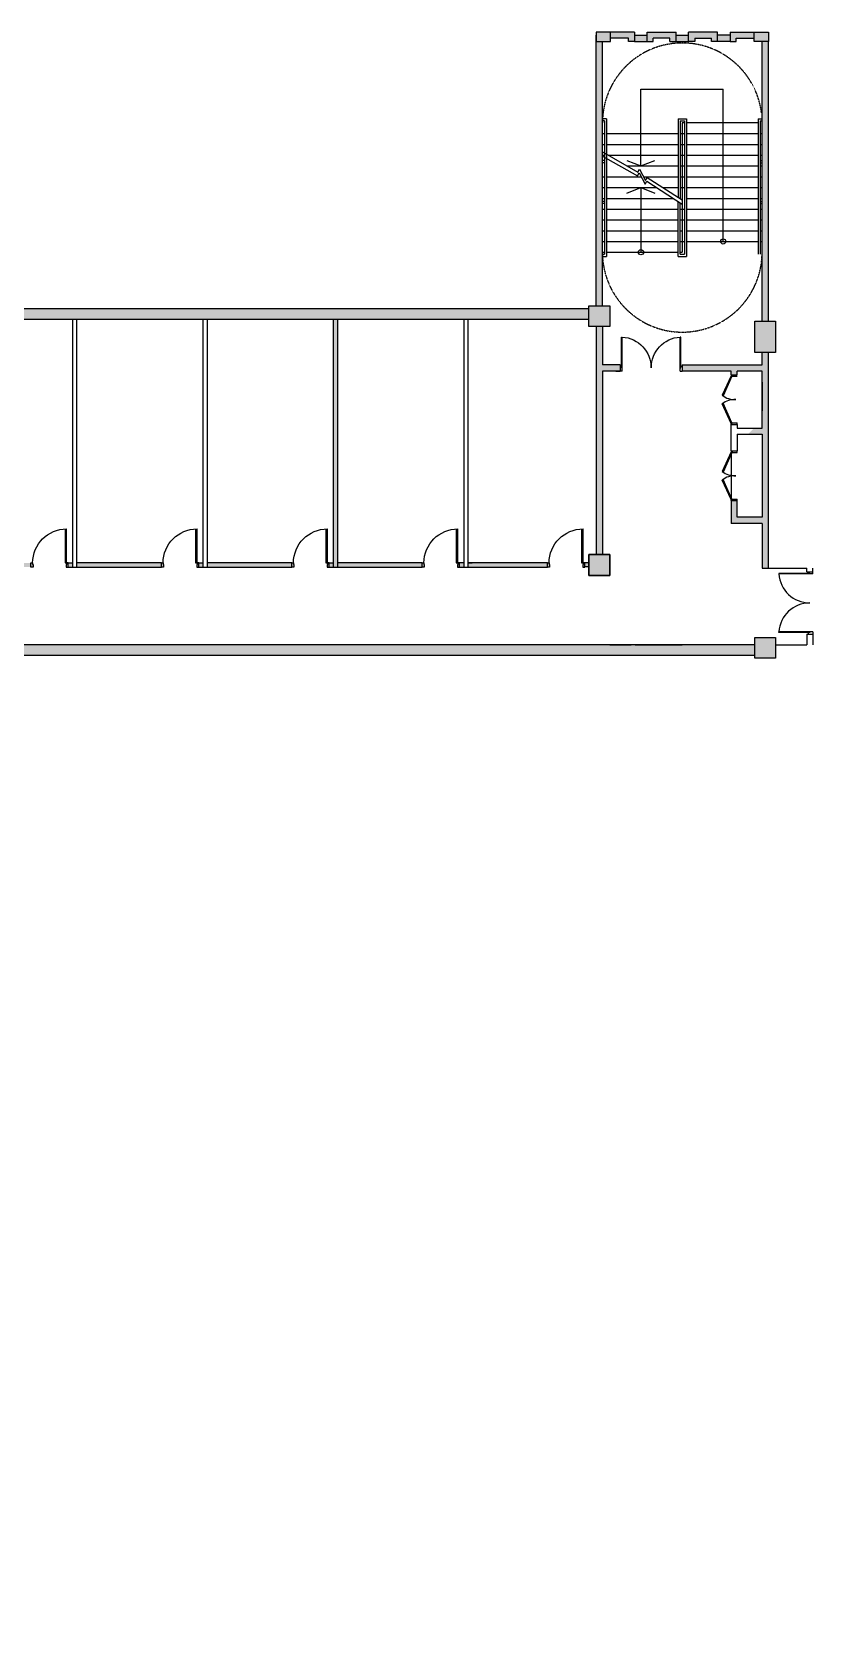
# Model space of a CAD drawing. Extents: x 2055088 to 5853062, y -2352335 to -769574.
# Drawn here: x 2082313 to 2101138, y -808174 to -769574 of the extents above; entities that cross this region are included whole.
import ezdxf

# ---------------------------------------------------------------- set-up
doc = ezdxf.new("R2010")
doc.units = 0
doc.header["$LTSCALE"] = 12
doc.header["$MEASUREMENT"] = 0
doc.linetypes.add('HIDDEN', pattern=[0.375, 0.25, -0.125])
for name, color, linetype in [('-FF', 240, 'CONTINUOUS'), ('COL', 3, 'CONTINUOUS'), ('DOOR', 5, 'CONTINUOUS'), ('DR', 7, 'CONTINUOUS'), ('LINE', 7, 'CONTINUOUS'), ('partition', 7, 'CONTINUOUS'), ('PL', 5, 'CONTINUOUS'), ('stair', 7, 'CONTINUOUS'), ('WALL', 2, 'CONTINUOUS'), ('WIN', 5, 'CONTINUOUS')]:
    doc.layers.add(name, color=color, linetype=linetype)

# ---------------------------------------------------------------- blocks, each defined once
blk = doc.blocks.new('D1500-1')
at = {"layer": 'DR'}
for p, q in [((38, 77), (38, 821)), ((38, 821), (50, 820)), ((50, 0), (50, 820)), ((1462, 821), (1450, 820)), ((1450, 0), (1450, 820)), ((1462, 77), (1462, 821)), ((38, 115), (0, 115)), ((50, 0), (0, 0)), ((50, 77), (38, 77)), ((1450, 77), (1462, 77)), ((1462, 115), (1500, 115)), ((1450, 0), (1500, 0))]:
    blk.add_line(p, q, dxfattribs=at)
for centre, start, end in [((5, 77), 0.0238, 86.5289), ((1495, 77), 93.4711, 179.9762)]:
    blk.add_arc(centre, 745, start, end, dxfattribs=at)
blk = doc.blocks.new('d900-1b1')
at = {"layer": 'DR'}
for p, q in [((40, 100), (40, 920)), ((80, 919), (80, 100)), ((0, 0), (0, 100)), ((0, 100), (40, 100)), ((50, 0), (0, 0)), ((80, 100), (40, 100)), ((40, 100), (40, 60)), ((40, 60), (50, 60)), ((50, 60), (50, 0)), ((860, 60), (850, 60)), ((850, 60), (850, 0)), ((850, 0), (900, 0)), ((860, 100), (860, 60)), ((900, 100), (860, 100)), ((900, 0), (900, 100))]:
    blk.add_line(p, q, dxfattribs=at)
blk.add_arc((40, 100), 820, 0, 90, dxfattribs=at)

msp = doc.modelspace()

# ---------------------------------------------------------------- hatches: boundary and pattern name
at = {"layer": 'partition', "linetype": 'Continuous', "true_color": 0x000000}
h = msp.add_hatch(dxfattribs=at)
h.set_pattern_fill('ANSI31', color=18, scale=10)
h.set_pattern_definition([(45, (2096019.0761, -782499.7223), (-0.88388348, 0.88388348), [])])
h.paths.add_polyline_path([(2096238.2, -782174.1), (2095738.2, -782174.1), (2095738.2, -782674.1), (2096238.2, -782674.1)])
h.paths.add_polyline_path([(2096063.2, -777749.1), (2096488.2, -777749.1), (2096488.2, -777599.1), (2096063.2, -777599.1), (2096063.2, -776674.1), (2095913.2, -776674.1), (2095913.2, -782174.1), (2096063.2, -782174.1)])
h.paths.add_polyline_path([(2096238.2, -776174.1), (2095738.2, -776174.1), (2095738.2, -776674.1), (2096238.2, -776674.1)])
h.paths.add_polyline_path([(2096063.2, -774945.9, -0.0080319), (2096062.2, -774884.1), (2096063.2, -774884.1), (2096063.2, -769799.1), (2095913.2, -769799.1), (2095913.2, -776174.1), (2096063.2, -776174.1)])
h.paths.add_polyline_path([(2096256.2, -769574.1), (2095913.2, -769574.1), (2095913.2, -769799.1), (2096256.2, -769799.1)])
h.paths.add_polyline_path([(2096838.2, -769574.1), (2096256.2, -769574.1), (2096256.2, -769724.1), (2096688.2, -769724.1), (2096688.2, -769799.1), (2096838.2, -769799.1)])
h.paths.add_polyline_path([(2097138.2, -769649.1), (2096838.2, -769649.1), (2096838.2, -769799.1), (2097138.2, -769799.1)])
h.paths.add_polyline_path([(2097838.2, -769574.1), (2097138.2, -769574.1), (2097138.2, -769799.1), (2097288.2, -769799.1), (2097288.2, -769724.1), (2097688.2, -769724.1), (2097688.2, -769799.1), (2097838.2, -769799.1)])
h.paths.add_polyline_path([(2098138.2, -769649.1), (2097838.2, -769649.1), (2097838.2, -769799.1), (2098138.2, -769799.1)])
h.paths.add_polyline_path([(2098838.2, -769574.1), (2098138.2, -769574.1), (2098138.2, -769799.1), (2098288.2, -769799.1), (2098288.2, -769724.1), (2098688.2, -769724.1), (2098688.2, -769799.1), (2098838.2, -769799.1)])
h.paths.add_polyline_path([(2099138.2, -769649.1), (2098838.2, -769649.1), (2098838.2, -769800.5), (2099138.2, -769800.5)])
h.paths.add_polyline_path([(2099720.2, -769574.1), (2099138.2, -769574.1), (2099138.2, -769799.1), (2099288.2, -769799.1), (2099288.2, -769724.1), (2099720.2, -769724.1)])
h.paths.add_polyline_path([(2100063.2, -769574.1), (2099720.2, -769574.1), (2099720.2, -769799.1), (2100063.2, -769799.1)])
h.paths.add_polyline_path([(2100063.2, -769799.1), (2099913.2, -769799.1), (2099913.2, -776549.1), (2100063.2, -776549.1), (2100063.2, -773735.6)])
h.paths.add_polyline_path([(2100238.2, -776549.1), (2099738.2, -776549.1), (2099738.2, -777299.1), (2100238.2, -777299.1)])
h.paths.add_polyline_path([(2100063.2, -777299.1), (2099913.2, -777299.1), (2099913.2, -777599.1), (2097988.2, -777599.1), (2097988.2, -777749.1), (2099163.2, -777749.1), (2099163.2, -777837.7), (2099313.2, -777837.7), (2099313.2, -777749.1), (2099913.2, -777749.1), (2099913.2, -779124.1), (2099717, -779124.1), (2099567, -779274.1), (2099913.2, -779274.1), (2099913.2, -781274.1), (2099313.2, -781274.1), (2099313.2, -780873), (2099163.2, -780873), (2099163.2, -781424.1), (2099913.2, -781424.1), (2099913.2, -782499.1), (2100063.2, -782499.1)])
h = msp.add_hatch(dxfattribs=at)
h.set_pattern_fill('ANSI31', color=18, scale=10)
h.set_pattern_definition([(45, (2090213.764, -776396.0989), (-0.88388348, 0.88388348), [])])
h.paths.add_polyline_path([(2095738.2, -776249.1), (2073957, -776249.1), (2073957, -776499.1), (2095738.2, -776499.1)])
h.paths.add_polyline_path([(2095738.2, -782374.1), (2095638.2, -782374.1), (2095638.2, -782472.2), (2095738.2, -782472.2)])
h.paths.add_polyline_path([(2095638.2, -782374.1), (2095598.2, -782374.1), (2095598.2, -782414.1), (2095588.2, -782414.1), (2095588.2, -782474.1), (2095638.2, -782474.1)])
h.paths.add_polyline_path([(2094788.2, -782414.1), (2094778.2, -782414.1), (2094778.2, -782374.1), (2094738.2, -782374.1), (2094738.2, -782474.1), (2094788.2, -782474.1)])
h.paths.add_polyline_path([(2094738.2, -782374.1), (2092819.5, -782374.1), (2092819.5, -782474.1), (2094738.2, -782474.1)])
h.paths.add_polyline_path([(2089675.7, -776499.1), (2089575.7, -776499.1), (2089575.7, -782474.1), (2089675.7, -782474.1)])
h.paths.add_polyline_path([(2092719.5, -782374.1), (2092619.5, -782374.1), (2092619.5, -782474.1), (2092719.5, -782474.1)])
h.paths.add_polyline_path([(2092619.5, -782374.1), (2092579.5, -782374.1), (2092579.5, -782414.1), (2092569.5, -782414.1), (2092569.5, -782474.1), (2092619.5, -782474.1)])
h.paths.add_polyline_path([(2091769.5, -782414.1), (2091759.5, -782414.1), (2091759.5, -782374.1), (2091719.5, -782374.1), (2091719.5, -782474.1), (2091769.5, -782474.1)])
h.paths.add_polyline_path([(2091719.5, -782374.1), (2089675.7, -782374.1), (2089675.7, -782474.1), (2091719.5, -782474.1)])
h.paths.add_polyline_path([(2089575.7, -782374.1), (2089475.7, -782374.1), (2089475.7, -782474.1), (2089575.7, -782474.1)])
h.paths.add_polyline_path([(2089475.7, -782374.1), (2089435.7, -782374.1), (2089435.7, -782414.1), (2089425.7, -782414.1), (2089425.7, -782474.1), (2089475.7, -782474.1)])
h.paths.add_polyline_path([(2089435.7, -781554.1, 0.0122006), (2089395.7, -781555.1), (2089395.7, -782374.1), (2089435.7, -782374.1)])
h.paths.add_polyline_path([(2088625.7, -782414.1), (2088615.7, -782414.1), (2088615.7, -782374.1), (2088575.7, -782374.1), (2088575.7, -782474.1), (2088625.7, -782474.1)])
h.paths.add_polyline_path([(2088575.7, -782374.1), (2086532, -782374.1), (2086532, -782474.1), (2088575.7, -782474.1)])
h.paths.add_polyline_path([(2085432, -782374.1), (2083388.2, -782374.1), (2083388.2, -782474.1), (2085432, -782474.1)])
h.paths.add_polyline_path([(2085482, -782414.1), (2085472, -782414.1), (2085472, -782374.1), (2085432, -782374.1), (2085432, -782474.1), (2085482, -782474.1)])
h.paths.add_polyline_path([(2086432, -782374.1), (2086332, -782374.1), (2086332, -782474.1), (2086432, -782474.1)])
h.paths.add_polyline_path([(2086332, -782374.1), (2086292, -782374.1), (2086292, -782414.1), (2086282, -782414.1), (2086282, -782474.1), (2086332, -782474.1)])
h.paths.add_polyline_path([(2083288.2, -782374.1), (2083188.2, -782374.1), (2083188.2, -782474.1), (2083288.2, -782474.1)])
h.paths.add_polyline_path([(2082338.2, -782414.1), (2082328.2, -782414.1), (2082328.2, -782374.1), (2082288.2, -782374.1), (2082288.2, -782474.1), (2082338.2, -782474.1)])
h.paths.add_polyline_path([(2080144.5, -782374.1), (2080044.5, -782374.1), (2080044.5, -782474.1), (2080144.5, -782474.1)])
h.paths.add_polyline_path([(2082288.2, -782374.1), (2080244.5, -782374.1), (2080244.5, -782474.1), (2082288.2, -782474.1)])
h.paths.add_polyline_path([(2080044.5, -782374.1), (2080004.5, -782374.1), (2080004.5, -782414.1), (2079994.5, -782414.1), (2079994.5, -782474.1), (2080044.5, -782474.1)])
h.paths.add_polyline_path([(2079144.5, -782374.1), (2077100.7, -782374.1), (2077100.7, -782474.1), (2079144.5, -782474.1)])
h.paths.add_polyline_path([(2077000.7, -782374.1), (2076900.7, -782374.1), (2076900.7, -782474.1), (2077000.7, -782474.1)])
h.paths.add_polyline_path([(2076050.7, -782414.1), (2076040.7, -782414.1), (2076040.7, -782374.1), (2076000.7, -782374.1), (2076000.7, -782474.1), (2076050.7, -782474.1)])
h.paths.add_polyline_path([(2076900.7, -782374.1), (2076860.7, -782374.1), (2076860.7, -782414.1), (2076850.7, -782414.1), (2076850.7, -782474.1), (2076900.7, -782474.1)])
h.paths.add_polyline_path([(2072857, -782374.1), (2071913.2, -782374.1), (2071913.2, -782474.1), (2072857, -782474.1)])
h.paths.add_polyline_path([(2072907, -782414.1), (2072897, -782414.1), (2072897, -782374.1), (2072857, -782374.1), (2072857, -782474.1), (2072907, -782474.1)])
h.paths.add_polyline_path([(2073957, -776249.1), (2070613.2, -776249.1), (2070613.2, -776349.1), (2070863.2, -776349.1), (2070863.2, -776499.1), (2073957, -776499.1)])
h.paths.add_polyline_path([(2070763.2, -776649.1), (2070613.2, -776649.1), (2070613.2, -783589.5), (2070763.2, -783439.5), (2070763.2, -782499.1), (2071763.2, -782499.1), (2071763.2, -783395.1), (2071913.2, -783395.1), (2071913.2, -782349.1), (2070763.2, -782349.1)])
h = msp.add_hatch(color=18, dxfattribs=at)
h.dxf.hatch_style = 1
h.paths.add_polyline_path([(2065738.2, -796499.1), (2065438.2, -796499.1), (2065438.2, -796224.1), (2065438.2, -796174.1), (2065498.2, -796174.1), (2065498.2, -796184.1), (2065538.2, -796184.1), (2065538.2, -796144.1), (2066357.2, -796144.1, 0.3999916), (2065538.2, -795364.1), (2065498.2, -795364.1), (2065498.2, -795374.1), (2065438.2, -795374.1), (2065438.2, -795324.1), (2065538.2, -795324.1), (2065538.2, -795364.1, -0.4142136), (2066358.2, -796184.1), (2065538.2, -796184.1), (2065538.2, -796224.1), (2065588.2, -796224.1), (2065588.2, -796349.1), (2065888.2, -796349.1), (2065888.2, -798324.1), (2065838.2, -798324.1), (2065838.2, -798364.1), (2065798.2, -798364.1), (2065798.2, -798374.1), (2065738.2, -798374.1), (2065738.2, -798324.1), (2065738.2, -798324.1)])
h.paths.add_polyline_path([(2070238.2, -793974.1), (2070138.2, -793974.1), (2070138.2, -796374.1), (2065888.2, -796374.1), (2065888.2, -796474.1), (2070238.2, -796474.1)])
h.paths.add_polyline_path([(2065838.2, -798364.1), (2065838.2, -798404.1), (2066091.2, -798404.1, 0.0785689)], flags=17)
h.paths.add_polyline_path([(2066658.2, -798364.1), (2065838.2, -798364.1, -0.0785689), (2066091.2, -798404.1), (2066657.2, -798404.1, 0.0122006)])
h.paths.add_polyline_path([(2066657.2, -799144.1), (2066091.2, -799144.1, -0.0785689), (2065838.2, -799184.1), (2066658.2, -799184.1, 0.0122006)])
h.paths.add_polyline_path([(2066091.2, -799144.1), (2065838.2, -799144.1), (2065838.2, -799184.1, 0.0785689)], flags=17)
h.paths.add_polyline_path([(2065838.2, -799184.1), (2065798.2, -799184.1), (2065798.2, -799174.1), (2065738.2, -799174.1), (2065738.2, -799224.1), (2065838.2, -799224.1)])
h.paths.add_polyline_path([(2065838.2, -799624.1), (2065738.2, -799624.1), (2065738.2, -799674.1), (2065798.2, -799674.1), (2065798.2, -799664.1), (2065838.2, -799664.1)])
h.paths.add_polyline_path([(2066584.4, -799664.1), (2065838.2, -799664.1), (2065838.2, -799704.1), (2066601.4, -799704.1, 0.0132485)])
h.paths.add_polyline_path([(2066658.2, -799664.1), (2066584.4, -799664.1, -0.0132485), (2066601.4, -799704.1), (2066657.2, -799704.1, 0.0122006)])
h.paths.add_polyline_path([(2066657.2, -799964.1), (2066601.4, -799964.1, -0.0132485), (2066584.4, -800004.1), (2066658.2, -800004.1, 0.0122006)])
h.paths.add_polyline_path([(2066601.4, -799964.1), (2065838.2, -799964.1), (2065838.2, -800004.1), (2066584.4, -800004.1, 0.0132485)])
h.paths.add_polyline_path([(2065838.2, -800004.1), (2065798.2, -800004.1), (2065798.2, -799994.1), (2065738.2, -799994.1), (2065738.2, -800044.1), (2065838.2, -800044.1)])
h.paths.add_polyline_path([(2065888.2, -800004.1), (2065838.2, -800004.1), (2065838.2, -800044.1), (2065738.2, -800044.1), (2065738.2, -800273.5), (2065888.2, -800273.5)])
h.paths.add_polyline_path([(2065888.2, -800273.5), (2065738.2, -800273.5), (2065738.2, -800474.1), (2065798.2, -800474.1), (2065798.2, -800484.1), (2065838.2, -800484.1, 0.0152545), (2065888.2, -800482.6)])
h.paths.add_polyline_path([(2065838.2, -800484.1), (2065798.2, -800484.1), (2065798.2, -800474.1), (2065738.2, -800474.1), (2065738.2, -800524.1), (2065838.2, -800524.1)])
h.paths.add_polyline_path([(2065888.2, -800482.6, -0.0152545), (2065838.2, -800484.1), (2065838.2, -800524.1), (2065888.2, -800524.1)])
h.paths.add_polyline_path([(2070238.2, -796474.1), (2070138.2, -796474.1), (2070138.2, -798324.1), (2070238.2, -798324.1)])
h.paths.add_polyline_path([(2070238.2, -799224.1), (2070138.2, -799224.1), (2070138.2, -799374.1), (2070138.2, -799624.1), (2070238.2, -799624.1), (2070238.2, -799474.1)], flags=17)
h.paths.add_polyline_path([(2070238.2, -799184.1), (2070198.2, -799184.1), (2070198.2, -799174.1), (2070138.2, -799174.1), (2070138.2, -799224.1), (2070238.2, -799224.1)], flags=17)
h.paths.add_polyline_path([(2070238.2, -799624.1), (2070138.2, -799624.1), (2070138.2, -799674.1), (2070198.2, -799674.1), (2070198.2, -799664.1), (2070238.2, -799664.1)], flags=16)
h.paths.add_polyline_path([(2071057.2, -799144.1), (2070238.2, -799144.1), (2070238.2, -799184.1), (2071058.2, -799184.1, 0.0122006)], flags=17)
h.paths.add_polyline_path([(2075413.2, -799374.1), (2070238.2, -799374.1), (2070238.2, -799474.1), (2075413.2, -799474.1)], flags=17)
h.paths.add_polyline_path([(2075413.2, -790274.1), (2074988.2, -790274.1), (2072938.2, -790274.1), (2072888.2, -790174.1), (2074138.2, -790174.1), (2075238.2, -790174.1), (2075413.2, -790174.1), (2075413.2, -789774.1), (2075413.2, -784674.1), (2075138.2, -784674.1), (2075138.2, -784174.1), (2075738.2, -784174.1), (2075738.2, -784349.1), (2099738.2, -784349.1), (2099738.2, -784174.1), (2100238.2, -784174.1), (2100238.2, -784674.1), (2099738.2, -784674.1), (2099738.2, -784599.1), (2075738.2, -784599.1), (2075738.2, -784674.1), (2075663.2, -784674.1), (2075663.2, -808174.1), (2075413.2, -808174.1), (2075413.2, -805474.1), (2070138.2, -805474.1), (2070138.2, -805374.1), (2075413.2, -805374.1), (2075413.2, -799474.1), (2070238.2, -799474.1), (2070238.2, -799624.1), (2070238.2, -799664.1), (2070198.2, -799664.1), (2070198.2, -799674.1), (2070138.2, -799674.1), (2070138.2, -799624.1), (2070138.2, -799374.1), (2070138.2, -799224.1), (2070138.2, -799174.1), (2070198.2, -799174.1), (2070238.2, -799184.1), (2070238.2, -799144.1), (2071057.2, -799144.1, -0.0122006), (2071058.2, -799184.1), (2070238.2, -799184.1), (2070238.2, -799224.1), (2070238.2, -799374.1), (2075413.2, -799374.1)])
h = msp.add_hatch(dxfattribs=at)
h.set_pattern_fill('ANSI31', color=18, scale=10)
h.set_pattern_definition([(45, (2097385.6267, -784477.916), (-0.883883476, 0.883883476), [])])
h.paths.add_polyline_path([(2099738.2, -784349.1), (2075738.2, -784349.1), (2075738.2, -784599.1), (2099738.2, -784599.1)])
h.paths.add_polyline_path([(2100238.2, -784174.1), (2099738.2, -784174.1), (2099738.2, -784674.1), (2100238.2, -784674.1)])
h.paths.add_polyline_path([(2075738.2, -784349.1), (2075738.2, -784174.1), (2075138.2, -784174.1), (2075138.2, -784674.1), (2075738.2, -784674.1), (2075738.2, -784599.1), (2075738.2, -784599.1)])

# ---------------------------------------------------------------- linework, layer by layer
at = {"layer": '-FF', "color": 18, "true_color": 0x000000}
msp.add_line((2099913.2, -778015.9), (2099913.2, -778255.9), dxfattribs=at)
at = {"layer": 'COL', "color": 18, "true_color": 0x000000}
for points in [[(2096256.2, -769574.1), (2095913.2, -769574.1), (2095913.2, -769799.1), (2096256.2, -769799.1)], [(2099720.2, -769574.1), (2100063.2, -769574.1), (2100063.2, -769799.1), (2099720.2, -769799.1)], [(2095738.2, -776174.1), (2096238.2, -776174.1), (2096238.2, -776674.1), (2095738.2, -776674.1)], [(2099738.2, -776549.1), (2100238.2, -776549.1), (2100238.2, -777299.1), (2099738.2, -777299.1)], [(2095738.2, -782174.1), (2096238.2, -782174.1), (2096238.2, -782674.1), (2095738.2, -782674.1)], [(2096238.2, -782174.1), (2095738.2, -782174.1), (2095738.2, -782674.1), (2096238.2, -782674.1)], [(2099738.2, -784174.1), (2100238.2, -784174.1), (2100238.2, -784674.1), (2099738.2, -784674.1)]]:
    msp.add_lwpolyline(points, close=True, dxfattribs=at)
at = {"layer": 'DOOR', "color": 18, "true_color": 0x000000}
for p, q in [((2099163.2, -777860.5), (2098949.9, -778331.5)), ((2099184, -777874.3), (2098970.1, -778346.4)), ((2099163.2, -777835.5), (2099163.2, -777860.5)), ((2099163.2, -777860.5), (2099188.2, -777860.5)), ((2099184, -777874.3), (2099163.2, -777860.5)), ((2099188.2, -777860.5), (2099188.2, -777873.5)), ((2099188.2, -777873.5), (2099313.2, -777873.5)), ((2099163.2, -779010.5), (2098949.9, -778539.5)), ((2099184, -778996.7), (2098970.1, -778524.6)), ((2099184, -778996.7), (2099163.2, -779010.5)), ((2099163.2, -779010.5), (2099188.2, -779010.5)), ((2099163.2, -779035.5), (2099163.2, -779010.5)), ((2099188.2, -779010.5), (2099188.2, -778997.5)), ((2099188.2, -778997.5), (2099313.2, -778997.5)), ((2099313.2, -779035.5), (2099313.2, -778997.5)), ((2099163.2, -779698), (2098949.9, -780169)), ((2099184, -779711.8), (2098970.1, -780183.9)), ((2099163.2, -779673), (2099163.2, -779698)), ((2099163.2, -779698), (2099188.2, -779698)), ((2099184, -779711.8), (2099163.2, -779698)), ((2099188.2, -779698), (2099188.2, -779711)), ((2099188.2, -779711), (2099313.2, -779711)), ((2099313.2, -779711), (2099313.2, -779675.2)), ((2099163.2, -780848), (2098949.9, -780377)), ((2099184, -780834.2), (2098970.1, -780362.1)), ((2099184, -780834.2), (2099163.2, -780848)), ((2099163.2, -780848), (2099188.2, -780848)), ((2099163.2, -780873), (2099163.2, -780848)), ((2099188.2, -780848), (2099188.2, -780835)), ((2099188.2, -780835), (2099313.2, -780835)), ((2099313.2, -780873), (2099313.2, -780835))]:
    msp.add_line(p, q, dxfattribs=at)
for centre, start, end in [((2099256.9, -777938.1), 232.03455, 272.4491), ((2099256.9, -778932.9), 87.5509, 127.96545), ((2099256.9, -779775.6), 232.03455, 272.4491), ((2099256.9, -780770.4), 87.5509, 127.96545)]:
    msp.add_arc(centre, 499, start, end, dxfattribs=at)
at = {"layer": 'LINE', "color": 18, "linetype": 'Continuous', "true_color": 0x000000, "elevation": 0}
msp.add_lwpolyline([(2099163.2, -779673), (2099163.2, -780873)], dxfattribs=at)
at = {"layer": 'partition', "color": 18, "linetype": 'Continuous', "true_color": 0x000000}
for p, q in [((2095738.2, -776249.1), (2070613.2, -776249.1)), ((2070863.2, -776499.1), (2095738.2, -776499.1)), ((2095738.2, -776499.1), (2095738.2, -776249.1)), ((2099738.2, -784349.1), (2075738.2, -784349.1)), ((2099738.2, -784599.1), (2099738.2, -784349.1)), ((2075738.2, -784599.1), (2099738.2, -784599.1))]:
    msp.add_line(p, q, dxfattribs=at)
at = {"layer": 'partition', "color": 18, "true_color": 0x000000}
for p, q in [((2083288.2, -776499.1), (2083288.2, -782474.1)), ((2083388.2, -776499.1), (2083388.2, -782474.1)), ((2086432, -776499.1), (2086432, -782474.1)), ((2086532, -776499.1), (2086532, -782474.1)), ((2089575.7, -776499.1), (2089575.7, -782474.1)), ((2089675.7, -776499.1), (2089675.7, -782474.1)), ((2092719.5, -776499.1), (2092719.5, -782474.1)), ((2092819.5, -776499.1), (2092819.5, -782474.1)), ((2085432, -782374.1), (2083388.2, -782374.1)), ((2088575.7, -782374.1), (2086532, -782374.1)), ((2091719.5, -782374.1), (2089675.7, -782374.1)), ((2092719.5, -782374.1), (2092619.5, -782374.1)), ((2092719.5, -782374.1), (2092619.5, -782374.1)), ((2092719.5, -782374.1), (2092619.5, -782374.1)), ((2092719.5, -782374.1), (2092619.5, -782374.1)), ((2092719.5, -782374.1), (2092619.5, -782374.1)), ((2092719.5, -782374.1), (2092619.5, -782374.1)), ((2092819.5, -782374.1), (2092919.5, -782374.1)), ((2092819.5, -782374.1), (2092919.5, -782374.1)), ((2092819.5, -782374.1), (2092919.5, -782374.1)), ((2092819.5, -782374.1), (2092919.5, -782374.1)), ((2092819.5, -782374.1), (2092919.5, -782374.1)), ((2092819.5, -782374.1), (2092919.5, -782374.1)), ((2094738.2, -782374.1), (2092819.5, -782374.1)), ((2095738.2, -782374.1), (2095638.2, -782374.1)), ((2095738.2, -782374.1), (2095638.2, -782374.1)), ((2095738.2, -782374.1), (2095638.2, -782374.1)), ((2095738.2, -782374.1), (2095638.2, -782374.1)), ((2095738.2, -782374.1), (2095638.2, -782374.1)), ((2095738.2, -782374.1), (2095638.2, -782374.1)), ((2095738.2, -782472.2), (2095638.2, -782472.2))]:
    msp.add_line(p, q, dxfattribs=at)
at = {"layer": 'PL', "color": 18, "true_color": 0x000000}
for p, q in [((2096838.2, -769649.1), (2097138.2, -769649.1)), ((2097838.2, -769649.1), (2098138.2, -769649.1)), ((2099138.2, -769649.1), (2098838.2, -769649.1)), ((2096838.2, -769799.1), (2097138.2, -769799.1)), ((2097838.2, -769799.1), (2098138.2, -769799.1)), ((2099138.2, -769800.5), (2098838.2, -769800.5))]:
    msp.add_line(p, q, dxfattribs=at)
at = {"layer": 'stair', "color": 18, "true_color": 0x000000}
for p, q in [((2096991.7, -772804.1), (2096991.7, -770950.5)), ((2096991.7, -770950.5), (2098975.7, -770950.5)), ((2098975.7, -774624.1), (2098975.7, -770950.5)), ((2096163.2, -771664.1), (2096063.2, -771664.1)), ((2096113.2, -771714.1), (2096063.2, -771714.1)), ((2096113.2, -771714.1), (2096113.2, -774934.1)), ((2096163.2, -771664.1), (2096163.2, -774984.1)), ((2097888.2, -771664.1), (2097888.2, -773556.4)), ((2097888.2, -771664.1), (2098088.2, -771664.1)), ((2097938.2, -771714.1), (2097938.2, -773588.4)), ((2097938.2, -771714.1), (2098038.2, -771714.1)), ((2097988.2, -771764.1), (2097988.2, -773563.4)), ((2097988.2, -771764.1), (2097988.2, -774884.1)), ((2098038.2, -771764.1), (2097988.2, -771764.1)), ((2098038.2, -771714.1), (2098038.2, -774934.1)), ((2098088.2, -771664.1), (2098088.2, -774984.1)), ((2099813.2, -771764.1), (2098088.2, -771764.1)), ((2099813.2, -771664.1), (2099813.2, -774934.1)), ((2099813.2, -771664.1), (2099913.2, -771664.1)), ((2099863.2, -771714.1), (2099863.2, -774934.1)), ((2099863.2, -771714.1), (2099913.2, -771714.1)), ((2096063.2, -772024.1), (2096113.2, -772024.1)), ((2096063.2, -772284.1), (2096113.2, -772284.1)), ((2096163.2, -772024.1), (2097888.2, -772024.1)), ((2096163.2, -772284.1), (2097888.2, -772284.1)), ((2097938.2, -772024.1), (2097988.2, -772024.1)), ((2097938.2, -772024.1), (2097988.2, -772024.1)), ((2097938.2, -772284.1), (2097988.2, -772284.1)), ((2097938.2, -772284.1), (2097988.2, -772284.1)), ((2097988.2, -772024.1), (2098038.2, -772024.1)), ((2097988.2, -772284.1), (2098038.2, -772284.1)), ((2098088.2, -772024.1), (2099813.2, -772024.1)), ((2098088.2, -772284.1), (2099813.2, -772284.1)), ((2099863.2, -772024.1), (2099913.2, -772024.1)), ((2099863.2, -772284.1), (2099913.2, -772284.1)), ((2096063.2, -772544.1), (2096113.2, -772544.1)), ((2096113.2, -772675.8), (2096063.2, -772675.8)), ((2096113.2, -772725.8), (2096063.2, -772725.8)), ((2096205, -772544.1), (2097888.2, -772544.1)), ((2097938.2, -772544.1), (2097988.2, -772544.1)), ((2097938.2, -772544.1), (2097988.2, -772544.1)), ((2097988.2, -772544.1), (2098038.2, -772544.1)), ((2098088.2, -772544.1), (2099813.2, -772544.1)), ((2099863.2, -772544.1), (2099913.2, -772544.1)), ((2099863.2, -772675.8), (2099913.2, -772675.8)), ((2099863.2, -772725.8), (2099913.2, -772725.8)), ((2096063.2, -773064.1), (2096113.2, -773064.1)), ((2096163.2, -773064.1), (2096994.3, -773064.1)), ((2096659.8, -772804.1), (2097888.2, -772804.1)), ((2097056.3, -773064.1), (2097888.2, -773064.1)), ((2097938.2, -772804.1), (2097988.2, -772804.1)), ((2097938.2, -772804.1), (2097988.2, -772804.1)), ((2097938.2, -773064.1), (2097988.2, -773064.1)), ((2097938.2, -773064.1), (2097988.2, -773064.1)), ((2097988.2, -772804.1), (2098038.2, -772804.1)), ((2097988.2, -773064.1), (2098038.2, -773064.1)), ((2098088.2, -772804.1), (2099813.2, -772804.1)), ((2098088.2, -773064.1), (2099813.2, -773064.1)), ((2099863.2, -772804.1), (2099913.2, -772804.1)), ((2099863.2, -773064.1), (2099913.2, -773064.1)), ((2096063.2, -773324.1), (2096113.2, -773324.1)), ((2096163.2, -773324.1), (2097366.3, -773324.1)), ((2096991.7, -773324.1), (2096991.7, -774884.1)), ((2097524.7, -773324.1), (2097888.2, -773324.1)), ((2097938.2, -773324.1), (2097983.9, -773324.1)), ((2097938.2, -773324.1), (2097988.2, -773324.1)), ((2097988.2, -773324.1), (2098038.2, -773324.1)), ((2098088.2, -773324.1), (2099813.2, -773324.1)), ((2099863.2, -773324.1), (2099913.2, -773324.1)), ((2096063.2, -773584.1), (2096113.2, -773584.1)), ((2096113.2, -773662.4), (2096063.2, -773662.4)), ((2096113.2, -773712.4), (2096063.2, -773712.4)), ((2096063.2, -773844.1), (2096113.2, -773844.1)), ((2096163.2, -773584.1), (2097785.6, -773584.1)), ((2096163.2, -773844.1), (2097888.2, -773844.1)), ((2097888.2, -774984.1), (2097888.2, -773657.1)), ((2097938.2, -774934.1), (2097938.2, -773689)), ((2097938.2, -773844.1), (2097988.2, -773844.1)), ((2097988.2, -773844.1), (2098038.2, -773844.1)), ((2097988.2, -773844.1), (2098038.2, -773844.1)), ((2098088.2, -773584.1), (2099813.2, -773584.1)), ((2098088.2, -773844.1), (2099813.2, -773844.1)), ((2099863.2, -773584.1), (2099913.2, -773584.1)), ((2099863.2, -773662.4), (2099913.2, -773662.4)), ((2099863.2, -773712.4), (2099913.2, -773712.4)), ((2099863.2, -773844.1), (2099913.2, -773844.1)), ((2096063.2, -774104.1), (2096113.2, -774104.1)), ((2096163.2, -774104.1), (2097888.2, -774104.1)), ((2097938.2, -774104.1), (2097988.2, -774104.1)), ((2097988.2, -774104.1), (2098038.2, -774104.1)), ((2097988.2, -774104.1), (2098038.2, -774104.1)), ((2098088.2, -774104.1), (2099813.2, -774104.1)), ((2099863.2, -774104.1), (2099913.2, -774104.1)), ((2096063.2, -774364.1), (2096113.2, -774364.1)), ((2096063.2, -774624.1), (2096113.2, -774624.1)), ((2096163.2, -774364.1), (2097888.2, -774364.1)), ((2096163.2, -774624.1), (2097888.2, -774624.1)), ((2097938.2, -774364.1), (2097988.2, -774364.1)), ((2097938.2, -774624.1), (2097988.2, -774624.1)), ((2097988.2, -774624.1), (2098038.2, -774624.1)), ((2098088.2, -774364.1), (2099813.2, -774364.1)), ((2098088.2, -774624.1), (2099813.2, -774624.1)), ((2099863.2, -774364.1), (2099913.2, -774364.1)), ((2099863.2, -774624.1), (2099913.2, -774624.1)), ((2096063.2, -774884.1), (2096113.2, -774884.1)), ((2096063.2, -774934.1), (2096113.2, -774934.1)), ((2096063.2, -774984.1), (2096163.2, -774984.1)), ((2096163.2, -774884.1), (2097888.2, -774884.1)), ((2097888.2, -774984.1), (2098088.2, -774984.1)), ((2097938.2, -774884.1), (2097988.2, -774884.1)), ((2097938.2, -774934.1), (2098038.2, -774934.1)), ((2083188.2, -782374.1), (2083288.2, -782374.1)), ((2086332, -782374.1), (2086432, -782374.1)), ((2089475.7, -782374.1), (2089575.7, -782374.1)), ((2083188.2, -782474.1), (2085432, -782474.1)), ((2086332, -782474.1), (2088575.7, -782474.1)), ((2089475.7, -782474.1), (2091719.5, -782474.1)), ((2092619.5, -782474.1), (2094738.2, -782474.1))]:
    msp.add_line(p, q, dxfattribs=at)
for points in [[(2096063.2, -772463.1), (2096918.5, -772952), (2096959.8, -772879.8), (2097102.9, -773153.2), (2097144.2, -773081), (2097988.2, -773620.3)], [(2096063.2, -772563.6), (2096905.1, -773044.9), (2096946.4, -772972.6), (2097089.5, -773246.1), (2097130.8, -773173.9), (2097988.2, -773720.9)]]:
    msp.add_lwpolyline(points, dxfattribs=at)
at = {"layer": 'stair', "color": 18, "linetype": 'Continuous', "true_color": 0x000000}
for points in [[(2096654.6, -772669.4), (2096991.7, -772804.1), (2097328.7, -772669.4)], [(2096654.6, -773458.9), (2096991.7, -773324.1), (2097328.7, -773458.9)]]:
    msp.add_lwpolyline(points, dxfattribs=at)
for centre in [(2098975.7, -774624.1), (2096991.7, -774884.1)]:
    msp.add_circle(centre, 62.5, dxfattribs=at)
at = {"layer": 'stair', "color": 18, "linetype": 'HIDDEN', "true_color": 0x000000}
for centre, start, end in [((2097988.2, -771764.1), 7.16198, 180), ((2097987.2, -774884.1), 180, 0)]:
    msp.add_arc(centre, 1925, start, end, dxfattribs=at)
at = {"layer": 'WALL', "color": 18, "true_color": 0x000000}
for p, q in [((2095913.2, -776174.1), (2095913.2, -769649.1)), ((2096838.2, -769574.1), (2096256.2, -769574.1)), ((2096838.2, -769574.1), (2096838.2, -769799.1)), ((2097138.2, -769574.1), (2097838.2, -769574.1)), ((2097138.2, -769799.1), (2097138.2, -769574.1)), ((2098838.2, -769574.1), (2098138.2, -769574.1)), ((2098838.2, -769799.1), (2098838.2, -769574.1)), ((2099138.2, -769574.1), (2099138.2, -769799.1)), ((2099138.2, -769574.1), (2099720.2, -769574.1)), ((2096063.2, -776174.1), (2096063.2, -769799.1)), ((2096688.2, -769799.1), (2096688.2, -769724.1)), ((2096838.2, -769799.1), (2096688.2, -769799.1)), ((2097138.2, -769799.1), (2097288.2, -769799.1)), ((2097688.2, -769724.1), (2097288.2, -769724.1)), ((2097288.2, -769799.1), (2097288.2, -769724.1)), ((2097688.2, -769799.1), (2097688.2, -769724.1)), ((2098288.2, -769724.1), (2098288.2, -769799.1)), ((2098288.2, -769724.1), (2098688.2, -769724.1)), ((2098688.2, -769799.1), (2098688.2, -769724.1)), ((2098838.2, -769799.1), (2098688.2, -769799.1)), ((2099138.2, -769799.1), (2099288.2, -769799.1)), ((2099288.2, -769724.1), (2099720.2, -769724.1)), ((2099288.2, -769799.1), (2099288.2, -769724.1)), ((2099913.2, -776549.1), (2099913.2, -769799.1)), ((2100063.2, -773735.6), (2100063.2, -769799.1)), ((2100063.2, -776549.1), (2100063.2, -773735.6)), ((2095913.2, -776674.1), (2095913.2, -782174.1)), ((2096063.2, -776674.1), (2096063.2, -777599.1)), ((2099913.2, -777599.1), (2099913.2, -777299.1)), ((2100063.2, -782499.1), (2100063.2, -777299.1)), ((2096488.2, -777599.1), (2096063.2, -777599.1)), ((2096063.2, -777749.1), (2096063.2, -782174.1)), ((2096488.2, -777749.1), (2096063.2, -777749.1)), ((2096388.2, -777749.1), (2096488.2, -777749.1)), ((2096488.2, -777599.1), (2096488.2, -777749.1)), ((2097988.2, -777599.1), (2097988.2, -777749.1)), ((2097988.2, -777599.1), (2099913.2, -777599.1)), ((2099163.2, -777749.1), (2097988.2, -777749.1)), ((2099163.2, -777837.7), (2099163.2, -777749.1)), ((2099738.2, -777749.1), (2099313.2, -777749.1)), ((2099913.2, -777749.1), (2099313.2, -777749.1)), ((2099313.2, -777837.7), (2099313.2, -777749.1)), ((2099913.2, -779124.1), (2099913.2, -777749.1)), ((2099163.2, -777837.7), (2099313.2, -777837.7)), ((2099913.2, -778072.2), (2099913.2, -778708.9)), ((2099163.2, -779035.5), (2099313.2, -779035.5)), ((2099163.2, -779675.2), (2099163.2, -779035.5)), ((2099163.2, -779124.1), (2099163.2, -779124.1)), ((2099313.2, -779035.5), (2099313.2, -779124.1)), ((2099313.2, -779124.1), (2099913.2, -779124.1)), ((2099313.2, -779274.1), (2099913.2, -779274.1)), ((2099313.2, -779274.1), (2099313.2, -779675.2)), ((2099913.2, -779274.1), (2099913.2, -781274.1)), ((2099163.2, -779675.2), (2099313.2, -779675.2)), ((2099163.2, -780873), (2099163.2, -781424.1)), ((2099163.2, -780873), (2099313.2, -780873)), ((2099313.2, -781274.1), (2099313.2, -780873)), ((2099163.2, -781134.1), (2099163.2, -781424.1)), ((2099913.2, -781424.1), (2099163.2, -781424.1)), ((2099913.2, -781274.1), (2099313.2, -781274.1)), ((2099913.2, -781424.1), (2099913.2, -782499.1)), ((2099913.2, -782499.1), (2100988.2, -782499.1)), ((2100988.2, -782588.4), (2100988.2, -782499.1)), ((2100988.2, -782588.4), (2101138.2, -782588.4)), ((2101138.2, -782588.4), (2101138.2, -782499.1)), ((2100238.2, -784349.1), (2100988.2, -784349.1)), ((2100988.2, -784088.4), (2101138.2, -784088.4)), ((2100988.2, -784088.4), (2100988.2, -784349.1)), ((2101138.2, -784088.4), (2101138.2, -784349.1))]:
    msp.add_line(p, q, dxfattribs=at)
for points in [[(2097688.2, -769799.1), (2097838.2, -769799.1), (2097838.2, -769574.1)], [(2098288.2, -769799.1), (2098138.2, -769799.1), (2098138.2, -769574.1)], [(2096688.2, -769724.1), (2096256.2, -769724.1)]]:
    msp.add_lwpolyline(points, dxfattribs=at)
at = {"layer": 'WIN', "color": 18, "true_color": 0x000000}
for p, q in [((2097288.2, -769799.1), (2097288.2, -769724.1)), ((2070863.2, -776499.1), (2095738.2, -776499.1)), ((2082338.2, -776499.1), (2084638.2, -776499.1)), ((2084738.2, -776499.1), (2085738.2, -776499.1)), ((2086238.2, -776499.1), (2087238.2, -776499.1)), ((2087338.2, -776499.1), (2089638.2, -776499.1)), ((2089738.2, -776499.1), (2090738.2, -776499.1)), ((2091238.2, -776499.1), (2092238.2, -776499.1)), ((2092338.2, -776499.1), (2094638.2, -776499.1)), ((2094738.2, -776499.1), (2095738.2, -776499.1)), ((2084638.2, -784349.1), (2082338.2, -784349.1)), ((2085738.2, -784349.1), (2084738.2, -784349.1)), ((2087238.2, -784349.1), (2086238.2, -784349.1)), ((2089638.2, -784349.1), (2087338.2, -784349.1)), ((2090738.2, -784349.1), (2089738.2, -784349.1)), ((2092238.2, -784349.1), (2091238.2, -784349.1)), ((2094638.2, -784349.1), (2092338.2, -784349.1)), ((2095738.2, -784349.1), (2094738.2, -784349.1)), ((2096238.2, -784349.1), (2096756.1, -784349.1)), ((2096856.1, -784349.1), (2097981.1, -784349.1, 0)), ((2099106.1, -784349.1), (2097981.1, -784349.1, 0)), ((2099738.2, -784349.1), (2099206.1, -784349.1))]:
    msp.add_line(p, q, dxfattribs=at)

# ---------------------------------------------------------------- block references
at = {"layer": 'DR', "color": 18, "true_color": 0x000000, "xscale": -1, "rotation": 2.668041787501352e-08}
msp.add_blockref('D1500-1', (2097988.2, -777749.1), dxfattribs=at)
at = {"layer": 'DR', "color": 18, "true_color": 0x000000, "xscale": -1}
for p in [(2083188.2, -782474.1), (2086332, -782474.1), (2089475.7, -782474.1), (2092619.5, -782474.1), (2095638.2, -782474.1)]:
    msp.add_blockref('d900-1b1', p, dxfattribs=at)
at = {"layer": 'partition', "color": 18, "true_color": 0x000000, "rotation": 90}
msp.add_blockref('D1500-1', (2101138.2, -784088.4), dxfattribs=at)

doc.saveas('drawing.dxf')
